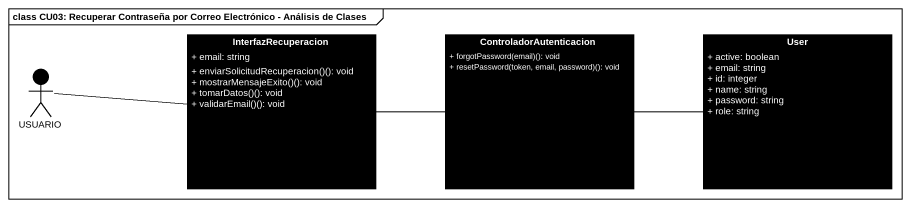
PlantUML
@startuml
mainframe class CU03: Recuperar Contraseña por Correo Electrónico - Análisis de Clases
allowmixing
hide circle
hide empty members
skinparam classAttributeIconSize 0
class InterfazRecuperacion #000000 {
  + email: string
  + enviarSolicitudRecuperacion()(): void
  + mostrarMensajeExito()(): void
  + tomarDatos()(): void
  + validarEmail()(): void
}
class ControladorAutenticacion #000000 {
  + forgotPassword(email)(): void
  + resetPassword(token, email, password)(): void
}
class User #000000 {
  + active: boolean
  + email: string
  + id: integer
  + name: string
  + password: string
  + role: string
}
actor USUARIO #000000
InterfazRecuperacion -right- ControladorAutenticacion
ControladorAutenticacion -right- User
USUARIO -right- InterfazRecuperacion
@enduml
